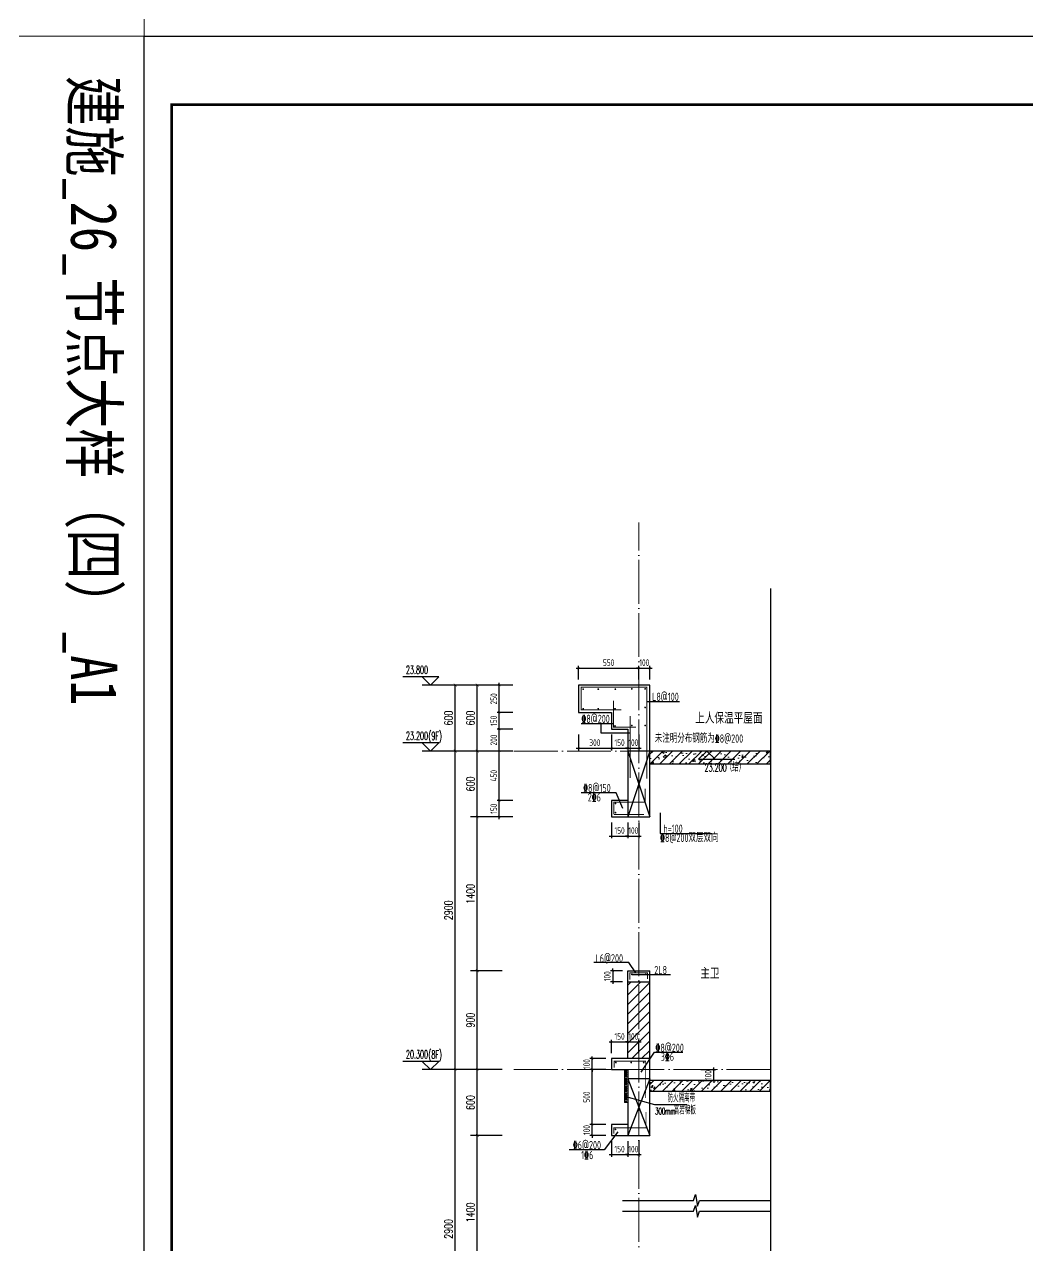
# Model space of a CAD drawing. Extents: x -668857 to 154266, y -275694 to 291306.
# Drawn here: x 44567 to 53694, y 156197 to 167313 of the extents above; entities that cross this region are included whole.
import ezdxf

# ---------------------------------------------------------------- set-up
doc = ezdxf.new("R2010")
doc.units = 0
doc.header["$LTSCALE"] = 1000
doc.linetypes.add('DOTE', pattern=[2.42, 2, -0.2, 0.02, -0.2])
doc.layers.get('0').update_dxf_attribs({"linetype": 'CONTINUOUS'})
doc.layers.get('DEFPOINTS').update_dxf_attribs({"linetype": 'CONTINUOUS'})
for name, color, linetype in [('DIM', 2, 'CONTINUOUS'), ('DIM_ELEV', 3, 'CONTINUOUS'), ('DIM_IDEN', 67, 'CONTINUOUS'), ('DIM_SYMB', 3, 'CONTINUOUS'), ('PUB_DIM', 3, 'CONTINUOUS'), ('PUB_TEXT', 2, 'CONTINUOUS'), ('REIN', 6, 'CONTINUOUS'), ('S-大样-砼线', 7, 'CONTINUOUS'), ('S-引出线', 40, 'CONTINUOUS'), ('TEXT', 2, 'CONTINUOUS'), ('WALL', 5, 'CONTINUOUS'), ('yichutu', 7, 'CONTINUOUS'), ('导图字', 7, 'CONTINUOUS')]:
    doc.layers.add(name, color=color, linetype=linetype)
for name, color, linetype, lineweight in [('DOTE', 19, 'DOTE', 9), ('PUB_HATCH', 8, 'CONTINUOUS', 9), ('内粉刷', 37, 'CONTINUOUS', 9), ('图框', 9, 'CONTINUOUS', 18)]:
    doc.layers.add(name, color=color, linetype=linetype, lineweight=lineweight)
doc.styles.add('_TCH_DIM', font='SIMPLEX.shx', dxfattribs={"width": 0.7, "bigfont": 'GBCBIG.shx'})
doc.styles.add('_TCH_DIM_T3', font='SIMPLEX', dxfattribs={"width": 0.705882, "bigfont": 'GBCBIG'})
doc.styles.add('DIM_FONT_T3', font='SIMPLEX', dxfattribs={"width": 0.705882, "bigfont": 'GBCBIG'})
doc.styles.add('TSSD_DIMENSION', font='Tssdeng.shx', dxfattribs={"width": 0.7, "bigfont": 'tssdchn.shx'})
doc.styles.add('TSSD_REIN', font='tssdeng.shx', dxfattribs={"width": 0.7, "height": 300, "bigfont": 'tssdchn.shx'})
doc.styles.add('w', font='tssdeng.shx', dxfattribs={"width": 0.8, "bigfont": 'tssdchn.shx'})
doc.styles.add('黑体', font='simhei.ttf')
doc.dimstyles.new('_TCH_ARCH&&25', dxfattribs={"dimtxt": 74.375, "dimasz": 25, "dimexe": 62.5, "dimexo": 75, "dimgap": 25, "dimtad": 1, "dimdec": 0, "dimzin": 0, "dimdsep": 46, "dimtxsty": '_TCH_DIM_T3', "dimblk": 'ARCHTICK', "dimcen": 0.09, "dimclrt": 7, "dimazin": 0, "dimtfac": 1, "dimtdec": 0, "dimtix": 1, "dimtmove": 2, "dimatfit": 3, "dimldrblk": 'ARCHTICK', "dimfxl": 0, "dimtolj": 1, "dimtzin": 0, "dimarcsym": 0})
doc.dimstyles.new('TSSD_20_20', dxfattribs={"dimtxt": 60, "dimasz": 20, "dimexe": 20, "dimexo": 50, "dimgap": 20, "dimtad": 1, "dimdec": 0, "dimzin": 0, "dimdsep": 46, "dimtxsty": 'TSSD_DIMENSION', "dimblk": 'ARCHTICK', "dimblk1": 'ARCHTICK', "dimblk2": 'ARCHTICK', "dimcen": 0, "dimdle": 20, "dimclrt": 7, "dimadec": 0, "dimazin": 0, "dimtfac": 1, "dimtdec": 0, "dimtix": 1, "dimtmove": 2, "dimatfit": 3, "dimfxl": 0, "dimtolj": 1, "dimtzin": 0, "dimarcsym": 0})
pattern_1 = [(45, (-562273.49, 314642.066), (-44.194174, 44.194174), []), (50, (-562273.49, 314642.07), (179.315046, -15.688034), [18.75, -206.25]), (355, (-562273.49, 314642.07), (-34.687833, 188.048033), [15, -165]), (100.4514, (-562258.55, 314640.76), (144.627345, 172.359886), [15.93505, -175.28553]), (46.1842, (-562273.49, 314692.07), (266.81026, -41.37975), [28.125, -309.375]), (96.6356, (-562251.25, 314688.62), (233.66568, 243.52947), [23.90257, -262.92825]), (351.1842, (-562273.5, 314692.07), (233.66549, 243.52965), [22.5, -247.5]), (21, (-562248.49, 314679.57), (149.226763, -100.654723), [18.75, -206.25]), (326, (-562248.49, 314679.57), (60.828833, 181.28751), [15, -165]), (71.4514, (-562236.05, 314671.18), (210.055657, 80.632624), [15.93505, -175.28553]), (37.5, (-562273.49, 314642.066), (3.039964, 83.2234635), [0, -163, 0, -167.5, 0, -165.625]), (7.5, (-562273.49, 314642.07), (65.767384, 98.602928), [0, -95.5, 0, -159.25, 0, -63.125]), (327.5, (-562329.24, 314642.066), (133.455609, -5.638718), [0, -62.5, 0, -195, 0, -258.75]), (317.5, (-562354.24, 314642.07), (145.796542, 25.026246), [0, -81.25, 0, -129.5, 0, -183.75])]

# ---------------------------------------------------------------- blocks, each defined once
blk = doc.blocks.new('GFDDDDRG')
at = {"layer": '图框'}
blk.add_lwpolyline([(923310, -107437), (923310, -159999), (893610, -159999), (893610, -107437)], close=True, dxfattribs=at)
blk.add_lwpolyline([(923310, -107437), (923310, -159999), (893610, -159999), (893610, -107437)], close=True, dxfattribs=at)
at = {"layer": '图框', "const_width": 50}
blk.add_lwpolyline([(894110, -159499), (922810, -159499), (922810, -108687), (894110, -108687)], close=True, dxfattribs=at)
blk = doc.blocks.new('yct-1051-594-26275-14850-25-1002.0')
at = {"layer": 'yichutu', "color": 7}
blk.add_lwpolyline([(0, 0), (0, 14850), (26275, 14850), (26275, 0)], close=True, dxfattribs=at)
blk = doc.blocks.new('VDVDXAXFSFFX')
at = {"layer": 'PUB_HATCH'}
h = blk.add_hatch(dxfattribs=at)
h.set_pattern_fill('DOTS', color=251, scale=2, style=0)
h.set_pattern_definition([(0, (924712.4965, -148185.593), (1.5875, 3.175), [0, -3.175])])
h.paths.add_polyline_path([(924682, -148186), (924712, -148186), (924712, -147936), (924712, -147886), (924712, -147886), (924712, -147886), (924682, -147886)])
at = {"layer": 'DIM_IDEN', "color": 5}
for p, q in [((924695, -148129), (924956, -148203)), ((924956, -148203), (925253, -148203))]:
    blk.add_line(p, q, dxfattribs=at)
at = {"layer": 'PUB_HATCH', "color": 5}
blk.add_lwpolyline([(924712, -147886), (924682, -147886), (924682, -148186), (924712, -148186)], close=True, dxfattribs=at)
at = {"layer": 'PUB_TEXT', "style": 'DIM_FONT_T3', "width": 0.705882}
blk.add_text('防火隔离带', height=71.5, dxfattribs=at).set_placement((925073, -148182))
at = {"layer": 'PUB_TEXT', "color": 5, "style": 'DIM_FONT_T3'}
for s, height, width, p in [('300mm', 59.5, 0.49827, (924960, -148293)), ('高岩棉板', 71.5, 0.705882, (925130, -148293))]:
    blk.add_text(s, height=height, dxfattribs=dict(at, width=width)).set_placement(p)
blk = doc.blocks.new('_ArchTick')
at = {"color": 0, "linetype": 'ByBlock', "const_width": 0.15}
blk.add_lwpolyline([(-0.5, -0.5), (0.5, 0.5)], dxfattribs=at)
blk = doc.blocks.new('*D2976')
at = {"layer": 'DEFPOINTS', "color": 0}
for p in [(50057, 158051), (49907, 157899), (50057, 157899)]:
    blk.add_point(p, dxfattribs=at)
at = {"layer": 'DIM', "color": 0, "lineweight": -2}
for p, q in [((49907, 157949), (49907, 158071)), ((50057, 157949), (50057, 158071)), ((49887, 158051), (50077, 158051))]:
    blk.add_line(p, q, dxfattribs=at)
at = {"layer": 'DIM', "color": 0, "lineweight": -2, "xscale": 20, "yscale": 20, "zscale": 20, "rotation": 180}
blk.add_blockref('_ArchTick', (49907, 158051), dxfattribs=at)
at = {"layer": 'DIM', "color": 0, "lineweight": -2, "xscale": 20, "yscale": 20, "zscale": 20}
blk.add_blockref('_ArchTick', (50057, 158051), dxfattribs=at)
at = {"layer": 'DIM', "color": 7, "insert": (49982, 158101), "char_height": 60, "attachment_point": 5, "style": 'TSSD_DIMENSION'}
blk.add_mtext('\\A1;150', dxfattribs=at)
blk = doc.blocks.new('*D2977')
at = {"layer": 'DEFPOINTS', "color": 0}
for p in [(50157, 158051), (50057, 157899), (50157, 157899)]:
    blk.add_point(p, dxfattribs=at)
at = {"layer": 'DIM', "color": 0, "lineweight": -2}
for p, q in [((50057, 157949), (50057, 158071)), ((50157, 157949), (50157, 158071)), ((50057, 158051), (50037, 158051)), ((50057, 158051), (50157, 158051)), ((50157, 158051), (50177, 158051))]:
    blk.add_line(p, q, dxfattribs=at)
at = {"layer": 'DIM', "color": 0, "lineweight": -2, "xscale": 20, "yscale": 20, "zscale": 20}
blk.add_blockref('_ArchTick', (50057, 158051), dxfattribs=at)
at = {"layer": 'DIM', "color": 0, "lineweight": -2, "xscale": 20, "yscale": 20, "zscale": 20, "rotation": 180}
blk.add_blockref('_ArchTick', (50157, 158051), dxfattribs=at)
at = {"layer": 'DIM', "color": 7, "insert": (50107, 158101), "char_height": 60, "attachment_point": 5, "style": 'TSSD_DIMENSION'}
blk.add_mtext('\\A1;100', dxfattribs=at)
blk = doc.blocks.new('*D2978')
at = {"layer": 'DEFPOINTS', "color": 0}
for p in [(49907, 157199), (50057, 157199), (50057, 157025)]:
    blk.add_point(p, dxfattribs=at)
at = {"layer": 'DIM', "color": 0, "lineweight": -2}
for p, q in [((49907, 157149), (49907, 157005)), ((50057, 157149), (50057, 157005)), ((49887, 157025), (50077, 157025))]:
    blk.add_line(p, q, dxfattribs=at)
at = {"layer": 'DIM', "color": 0, "lineweight": -2, "xscale": 20, "yscale": 20, "zscale": 20, "rotation": 180}
blk.add_blockref('_ArchTick', (49907, 157025), dxfattribs=at)
at = {"layer": 'DIM', "color": 0, "lineweight": -2, "xscale": 20, "yscale": 20, "zscale": 20}
blk.add_blockref('_ArchTick', (50057, 157025), dxfattribs=at)
at = {"layer": 'DIM', "color": 7, "insert": (49982, 157075), "char_height": 60, "attachment_point": 5, "style": 'TSSD_DIMENSION'}
blk.add_mtext('\\A1;150', dxfattribs=at)
blk = doc.blocks.new('*D2979')
at = {"layer": 'DEFPOINTS', "color": 0}
for p in [(50057, 157199), (50157, 157199), (50157, 157025)]:
    blk.add_point(p, dxfattribs=at)
at = {"layer": 'DIM', "color": 0, "lineweight": -2}
for p, q in [((50057, 157149), (50057, 157005)), ((50157, 157149), (50157, 157005)), ((50057, 157025), (50037, 157025)), ((50057, 157025), (50157, 157025)), ((50157, 157025), (50177, 157025))]:
    blk.add_line(p, q, dxfattribs=at)
at = {"layer": 'DIM', "color": 0, "lineweight": -2, "xscale": 20, "yscale": 20, "zscale": 20}
blk.add_blockref('_ArchTick', (50057, 157025), dxfattribs=at)
at = {"layer": 'DIM', "color": 0, "lineweight": -2, "xscale": 20, "yscale": 20, "zscale": 20, "rotation": 180}
blk.add_blockref('_ArchTick', (50157, 157025), dxfattribs=at)
at = {"layer": 'DIM', "color": 7, "insert": (50107, 157075), "char_height": 60, "attachment_point": 5, "style": 'TSSD_DIMENSION'}
blk.add_mtext('\\A1;100', dxfattribs=at)
blk = doc.blocks.new('*D2980')
at = {"layer": 'DEFPOINTS', "color": 0}
for p in [(49732, 157899), (49907, 157899), (49907, 157799)]:
    blk.add_point(p, dxfattribs=at)
at = {"layer": 'DIM', "color": 0, "lineweight": -2}
for p, q in [((49857, 157899), (49712, 157899)), ((49732, 157899), (49732, 157919)), ((49732, 157799), (49732, 157899)), ((49857, 157799), (49712, 157799)), ((49732, 157799), (49732, 157779))]:
    blk.add_line(p, q, dxfattribs=at)
at = {"layer": 'DIM', "color": 0, "lineweight": -2, "xscale": 20, "yscale": 20, "zscale": 20}
for p, rotation in [((49732, 157899), 270), ((49732, 157799), 90)]:
    blk.add_blockref('_ArchTick', p, dxfattribs=dict(at, rotation=rotation))
at = {"layer": 'DIM', "color": 7, "insert": (49682, 157849), "char_height": 60, "attachment_point": 5, "rotation": 90, "style": 'TSSD_DIMENSION'}
blk.add_mtext('\\A1;100', dxfattribs=at)
blk = doc.blocks.new('*D2981')
at = {"layer": 'DEFPOINTS', "color": 0}
for p in [(49732, 157799), (49907, 157799), (49907, 157299)]:
    blk.add_point(p, dxfattribs=at)
at = {"layer": 'DIM', "color": 0, "lineweight": -2}
for p, q in [((49857, 157799), (49712, 157799)), ((49732, 157279), (49732, 157819)), ((49857, 157299), (49712, 157299))]:
    blk.add_line(p, q, dxfattribs=at)
at = {"layer": 'DIM', "color": 0, "lineweight": -2, "xscale": 20, "yscale": 20, "zscale": 20}
for p, rotation in [((49732, 157799), 90), ((49732, 157299), 270)]:
    blk.add_blockref('_ArchTick', p, dxfattribs=dict(at, rotation=rotation))
at = {"layer": 'DIM', "color": 7, "insert": (49682, 157549), "char_height": 60, "attachment_point": 5, "rotation": 90, "style": 'TSSD_DIMENSION'}
blk.add_mtext('\\A1;500', dxfattribs=at)
blk = doc.blocks.new('*D2982')
at = {"layer": 'DEFPOINTS', "color": 0}
for p in [(49732, 157299), (49907, 157299), (49907, 157199)]:
    blk.add_point(p, dxfattribs=at)
at = {"layer": 'DIM', "color": 0, "lineweight": -2}
for p, q in [((49857, 157299), (49712, 157299)), ((49732, 157299), (49732, 157319)), ((49732, 157199), (49732, 157299)), ((49857, 157199), (49712, 157199)), ((49732, 157199), (49732, 157179))]:
    blk.add_line(p, q, dxfattribs=at)
at = {"layer": 'DIM', "color": 0, "lineweight": -2, "xscale": 20, "yscale": 20, "zscale": 20}
for p, rotation in [((49732, 157299), 270), ((49732, 157199), 90)]:
    blk.add_blockref('_ArchTick', p, dxfattribs=dict(at, rotation=rotation))
at = {"layer": 'DIM', "color": 7, "insert": (49682, 157249), "char_height": 60, "attachment_point": 5, "rotation": 90, "style": 'TSSD_DIMENSION'}
blk.add_mtext('\\A1;100', dxfattribs=at)
blk = doc.blocks.new('*D2985')
at = {"layer": 'DEFPOINTS', "color": 0}
for p in [(50672, 157799), (50838, 157799), (50672, 157699)]:
    blk.add_point(p, dxfattribs=at)
at = {"layer": 'DIM', "color": 0, "lineweight": -2}
for p, q in [((50722, 157799), (50858, 157799)), ((50838, 157799), (50838, 157819)), ((50838, 157699), (50838, 157799)), ((50722, 157699), (50858, 157699)), ((50838, 157699), (50838, 157679))]:
    blk.add_line(p, q, dxfattribs=at)
at = {"layer": 'DIM', "color": 0, "lineweight": -2, "xscale": 20, "yscale": 20, "zscale": 20}
for p, rotation in [((50838, 157799), 270), ((50838, 157699), 90)]:
    blk.add_blockref('_ArchTick', p, dxfattribs=dict(at, rotation=rotation))
at = {"layer": 'DIM', "color": 7, "insert": (50788, 157749), "char_height": 60, "attachment_point": 5, "rotation": 90, "style": 'TSSD_DIMENSION'}
blk.add_mtext('\\A1;100', dxfattribs=at)
blk = doc.blocks.new('*D2986')
at = {"layer": 'DEFPOINTS', "color": 0}
for p in [(49907, 160099), (50057, 160099), (50057, 159925)]:
    blk.add_point(p, dxfattribs=at)
at = {"layer": 'DIM', "color": 0, "lineweight": -2}
for p, q in [((49907, 160049), (49907, 159905)), ((50057, 160049), (50057, 159905)), ((49887, 159925), (50077, 159925))]:
    blk.add_line(p, q, dxfattribs=at)
at = {"layer": 'DIM', "color": 0, "lineweight": -2, "xscale": 20, "yscale": 20, "zscale": 20, "rotation": 180}
blk.add_blockref('_ArchTick', (49907, 159925), dxfattribs=at)
at = {"layer": 'DIM', "color": 0, "lineweight": -2, "xscale": 20, "yscale": 20, "zscale": 20}
blk.add_blockref('_ArchTick', (50057, 159925), dxfattribs=at)
at = {"layer": 'DIM', "color": 7, "insert": (49982, 159975), "char_height": 60, "attachment_point": 5, "style": 'TSSD_DIMENSION'}
blk.add_mtext('\\A1;150', dxfattribs=at)
blk = doc.blocks.new('*D2987')
at = {"layer": 'DEFPOINTS', "color": 0}
for p in [(50057, 160099), (50157, 160099), (50157, 159925)]:
    blk.add_point(p, dxfattribs=at)
at = {"layer": 'DIM', "color": 0, "lineweight": -2}
for p, q in [((50057, 160049), (50057, 159905)), ((50157, 160049), (50157, 159905)), ((50057, 159925), (50037, 159925)), ((50057, 159925), (50157, 159925)), ((50157, 159925), (50177, 159925))]:
    blk.add_line(p, q, dxfattribs=at)
at = {"layer": 'DIM', "color": 0, "lineweight": -2, "xscale": 20, "yscale": 20, "zscale": 20}
blk.add_blockref('_ArchTick', (50057, 159925), dxfattribs=at)
at = {"layer": 'DIM', "color": 0, "lineweight": -2, "xscale": 20, "yscale": 20, "zscale": 20, "rotation": 180}
blk.add_blockref('_ArchTick', (50157, 159925), dxfattribs=at)
at = {"layer": 'DIM', "color": 7, "insert": (50107, 159975), "char_height": 60, "attachment_point": 5, "style": 'TSSD_DIMENSION'}
blk.add_mtext('\\A1;100', dxfattribs=at)
blk = doc.blocks.new('*D2988')
at = {"layer": 'DEFPOINTS', "color": 0}
for p in [(49607, 160899), (49907, 160899), (49907, 160725)]:
    blk.add_point(p, dxfattribs=at)
at = {"layer": 'DIM', "color": 0, "lineweight": -2}
for p, q in [((49607, 160849), (49607, 160705)), ((49907, 160849), (49907, 160705)), ((49587, 160725), (49927, 160725))]:
    blk.add_line(p, q, dxfattribs=at)
at = {"layer": 'DIM', "color": 0, "lineweight": -2, "xscale": 20, "yscale": 20, "zscale": 20, "rotation": 180}
blk.add_blockref('_ArchTick', (49607, 160725), dxfattribs=at)
at = {"layer": 'DIM', "color": 0, "lineweight": -2, "xscale": 20, "yscale": 20, "zscale": 20}
blk.add_blockref('_ArchTick', (49907, 160725), dxfattribs=at)
at = {"layer": 'DIM', "color": 7, "insert": (49757, 160775), "char_height": 60, "attachment_point": 5, "style": 'TSSD_DIMENSION'}
blk.add_mtext('\\A1;300', dxfattribs=at)
blk = doc.blocks.new('*D2989')
at = {"layer": 'DEFPOINTS', "color": 0}
for p in [(49907, 160899), (50057, 160899), (50057, 160725)]:
    blk.add_point(p, dxfattribs=at)
at = {"layer": 'DIM', "color": 0, "lineweight": -2}
for p, q in [((49907, 160849), (49907, 160705)), ((50057, 160849), (50057, 160705)), ((49887, 160725), (50077, 160725))]:
    blk.add_line(p, q, dxfattribs=at)
at = {"layer": 'DIM', "color": 0, "lineweight": -2, "xscale": 20, "yscale": 20, "zscale": 20, "rotation": 180}
blk.add_blockref('_ArchTick', (49907, 160725), dxfattribs=at)
at = {"layer": 'DIM', "color": 0, "lineweight": -2, "xscale": 20, "yscale": 20, "zscale": 20}
blk.add_blockref('_ArchTick', (50057, 160725), dxfattribs=at)
at = {"layer": 'DIM', "color": 7, "insert": (49982, 160775), "char_height": 60, "attachment_point": 5, "style": 'TSSD_DIMENSION'}
blk.add_mtext('\\A1;150', dxfattribs=at)
blk = doc.blocks.new('*D2990')
at = {"layer": 'DEFPOINTS', "color": 0}
for p in [(50057, 160899), (50157, 160899), (50157, 160725)]:
    blk.add_point(p, dxfattribs=at)
at = {"layer": 'DIM', "color": 0, "lineweight": -2}
for p, q in [((50057, 160849), (50057, 160705)), ((50157, 160849), (50157, 160705)), ((50057, 160725), (50037, 160725)), ((50057, 160725), (50157, 160725)), ((50157, 160725), (50177, 160725))]:
    blk.add_line(p, q, dxfattribs=at)
at = {"layer": 'DIM', "color": 0, "lineweight": -2, "xscale": 20, "yscale": 20, "zscale": 20}
blk.add_blockref('_ArchTick', (50057, 160725), dxfattribs=at)
at = {"layer": 'DIM', "color": 0, "lineweight": -2, "xscale": 20, "yscale": 20, "zscale": 20, "rotation": 180}
blk.add_blockref('_ArchTick', (50157, 160725), dxfattribs=at)
at = {"layer": 'DIM', "color": 7, "insert": (50107, 160775), "char_height": 60, "attachment_point": 5, "style": 'TSSD_DIMENSION'}
blk.add_mtext('\\A1;100', dxfattribs=at)
blk = doc.blocks.new('*D2991')
at = {"layer": 'DEFPOINTS', "color": 0}
for p in [(50157, 161453), (49607, 161299), (50157, 161299)]:
    blk.add_point(p, dxfattribs=at)
at = {"layer": 'DIM', "color": 0, "lineweight": -2}
for p, q in [((49587, 161453), (50177, 161453)), ((49607, 161349), (49607, 161473)), ((50157, 161349), (50157, 161473))]:
    blk.add_line(p, q, dxfattribs=at)
at = {"layer": 'DIM', "color": 0, "lineweight": -2, "xscale": 20, "yscale": 20, "zscale": 20, "rotation": 180}
blk.add_blockref('_ArchTick', (49607, 161453), dxfattribs=at)
at = {"layer": 'DIM', "color": 0, "lineweight": -2, "xscale": 20, "yscale": 20, "zscale": 20}
blk.add_blockref('_ArchTick', (50157, 161453), dxfattribs=at)
at = {"layer": 'DIM', "color": 7, "insert": (49882, 161503), "char_height": 60, "attachment_point": 5, "style": 'TSSD_DIMENSION'}
blk.add_mtext('\\A1;550', dxfattribs=at)
blk = doc.blocks.new('*D2992')
at = {"layer": 'DEFPOINTS', "color": 0}
for p in [(50257, 161453), (50157, 161299), (50257, 161299)]:
    blk.add_point(p, dxfattribs=at)
at = {"layer": 'DIM', "color": 0, "lineweight": -2}
for p, q in [((50157, 161453), (50137, 161453)), ((50157, 161349), (50157, 161473)), ((50157, 161453), (50257, 161453)), ((50257, 161349), (50257, 161473)), ((50257, 161453), (50277, 161453))]:
    blk.add_line(p, q, dxfattribs=at)
at = {"layer": 'DIM', "color": 0, "lineweight": -2, "xscale": 20, "yscale": 20, "zscale": 20}
blk.add_blockref('_ArchTick', (50157, 161453), dxfattribs=at)
at = {"layer": 'DIM', "color": 0, "lineweight": -2, "xscale": 20, "yscale": 20, "zscale": 20, "rotation": 180}
blk.add_blockref('_ArchTick', (50257, 161453), dxfattribs=at)
at = {"layer": 'DIM', "color": 7, "insert": (50207, 161503), "char_height": 60, "attachment_point": 5, "style": 'TSSD_DIMENSION'}
blk.add_mtext('\\A1;100', dxfattribs=at)
blk = doc.blocks.new('*D2993')
at = {"layer": 'DEFPOINTS', "color": 0}
for p in [(48887, 161299), (49062, 161299), (49062, 161049)]:
    blk.add_point(p, dxfattribs=at)
at = {"layer": 'DIM', "color": 0, "lineweight": -2}
for p, q in [((49012, 161299), (48867, 161299)), ((48887, 161029), (48887, 161319)), ((49012, 161049), (48867, 161049))]:
    blk.add_line(p, q, dxfattribs=at)
at = {"layer": 'DIM', "color": 0, "lineweight": -2, "xscale": 20, "yscale": 20, "zscale": 20}
for p, rotation in [((48887, 161299), 90), ((48887, 161049), 270)]:
    blk.add_blockref('_ArchTick', p, dxfattribs=dict(at, rotation=rotation))
at = {"layer": 'DIM', "color": 7, "insert": (48837, 161174), "char_height": 60, "attachment_point": 5, "rotation": 90, "style": 'TSSD_DIMENSION'}
blk.add_mtext('\\A1;250', dxfattribs=at)
blk = doc.blocks.new('*D2994')
at = {"layer": 'DEFPOINTS', "color": 0}
for p in [(48887, 161049), (49062, 161049), (49062, 160899)]:
    blk.add_point(p, dxfattribs=at)
at = {"layer": 'DIM', "color": 0, "lineweight": -2}
for p, q in [((48887, 160879), (48887, 161069)), ((49012, 161049), (48867, 161049)), ((49012, 160899), (48867, 160899))]:
    blk.add_line(p, q, dxfattribs=at)
at = {"layer": 'DIM', "color": 0, "lineweight": -2, "xscale": 20, "yscale": 20, "zscale": 20}
for p, rotation in [((48887, 161049), 90), ((48887, 160899), 270)]:
    blk.add_blockref('_ArchTick', p, dxfattribs=dict(at, rotation=rotation))
at = {"layer": 'DIM', "color": 7, "insert": (48837, 160974), "char_height": 60, "attachment_point": 5, "rotation": 90, "style": 'TSSD_DIMENSION'}
blk.add_mtext('\\A1;150', dxfattribs=at)
blk = doc.blocks.new('*D2995')
at = {"layer": 'DEFPOINTS', "color": 0}
for p in [(48887, 160899), (49062, 160899), (49062, 160699)]:
    blk.add_point(p, dxfattribs=at)
at = {"layer": 'DIM', "color": 0, "lineweight": -2}
for p, q in [((49012, 160899), (48867, 160899)), ((48887, 160679), (48887, 160919)), ((49012, 160699), (48867, 160699))]:
    blk.add_line(p, q, dxfattribs=at)
at = {"layer": 'DIM', "color": 0, "lineweight": -2, "xscale": 20, "yscale": 20, "zscale": 20}
for p, rotation in [((48887, 160899), 90), ((48887, 160699), 270)]:
    blk.add_blockref('_ArchTick', p, dxfattribs=dict(at, rotation=rotation))
at = {"layer": 'DIM', "color": 7, "insert": (48837, 160799), "char_height": 60, "attachment_point": 5, "rotation": 90, "style": 'TSSD_DIMENSION'}
blk.add_mtext('\\A1;200', dxfattribs=at)
blk = doc.blocks.new('*D2996')
at = {"layer": 'DEFPOINTS', "color": 0}
for p in [(48887, 160699), (49062, 160699), (49062, 160249)]:
    blk.add_point(p, dxfattribs=at)
at = {"layer": 'DIM', "color": 0, "lineweight": -2}
for p, q in [((49012, 160699), (48867, 160699)), ((48887, 160229), (48887, 160719)), ((49012, 160249), (48867, 160249))]:
    blk.add_line(p, q, dxfattribs=at)
at = {"layer": 'DIM', "color": 0, "lineweight": -2, "xscale": 20, "yscale": 20, "zscale": 20}
for p, rotation in [((48887, 160699), 90), ((48887, 160249), 270)]:
    blk.add_blockref('_ArchTick', p, dxfattribs=dict(at, rotation=rotation))
at = {"layer": 'DIM', "color": 7, "insert": (48837, 160474), "char_height": 60, "attachment_point": 5, "rotation": 90, "style": 'TSSD_DIMENSION'}
blk.add_mtext('\\A1;450', dxfattribs=at)
blk = doc.blocks.new('*D2997')
at = {"layer": 'DEFPOINTS', "color": 0}
for p in [(48887, 160249), (49062, 160249), (49062, 160099)]:
    blk.add_point(p, dxfattribs=at)
at = {"layer": 'DIM', "color": 0, "lineweight": -2}
for p, q in [((49012, 160249), (48867, 160249)), ((48887, 160079), (48887, 160269)), ((49012, 160099), (48867, 160099))]:
    blk.add_line(p, q, dxfattribs=at)
at = {"layer": 'DIM', "color": 0, "lineweight": -2, "xscale": 20, "yscale": 20, "zscale": 20}
for p, rotation in [((48887, 160249), 90), ((48887, 160099), 270)]:
    blk.add_blockref('_ArchTick', p, dxfattribs=dict(at, rotation=rotation))
at = {"layer": 'DIM', "color": 7, "insert": (48837, 160174), "char_height": 60, "attachment_point": 5, "rotation": 90, "style": 'TSSD_DIMENSION'}
blk.add_mtext('\\A1;150', dxfattribs=at)
blk = doc.blocks.new('*D3009')
at = {"layer": 'DEFPOINTS', "color": 0}
for p in [(48687, 157199), (48987, 157199), (48987, 155799)]:
    blk.add_point(p, dxfattribs=at)
at = {"layer": 'PUB_DIM', "color": 0, "lineweight": -2}
for p, q in [((48912, 157199), (48624, 157199)), ((48687, 155799), (48687, 157199)), ((48912, 155799), (48624, 155799))]:
    blk.add_line(p, q, dxfattribs=at)
at = {"layer": 'PUB_DIM', "color": 0, "lineweight": -2, "xscale": 25, "yscale": 25, "zscale": 25}
for p, rotation in [((48687, 157199), 90), ((48687, 155799), 270)]:
    blk.add_blockref('_ArchTick', p, dxfattribs=dict(at, rotation=rotation))
at = {"layer": 'PUB_DIM', "color": 7, "insert": (48625, 156499), "char_height": 74.4, "attachment_point": 5, "rotation": 90, "style": '_TCH_DIM_T3'}
blk.add_mtext('\\A1;1400', dxfattribs=at)
blk = doc.blocks.new('*D3010')
at = {"layer": 'DEFPOINTS', "color": 0}
for p in [(48687, 157799), (48987, 157799), (48987, 157199)]:
    blk.add_point(p, dxfattribs=at)
at = {"layer": 'PUB_DIM', "color": 0, "lineweight": -2}
for p, q in [((48912, 157799), (48624, 157799)), ((48687, 157199), (48687, 157799)), ((48912, 157199), (48624, 157199))]:
    blk.add_line(p, q, dxfattribs=at)
at = {"layer": 'PUB_DIM', "color": 0, "lineweight": -2, "xscale": 25, "yscale": 25, "zscale": 25}
for p, rotation in [((48687, 157799), 90), ((48687, 157199), 270)]:
    blk.add_blockref('_ArchTick', p, dxfattribs=dict(at, rotation=rotation))
at = {"layer": 'PUB_DIM', "color": 7, "insert": (48625, 157499), "char_height": 74.4, "attachment_point": 5, "rotation": 90, "style": '_TCH_DIM_T3'}
blk.add_mtext('\\A1;600', dxfattribs=at)
blk = doc.blocks.new('*D3011')
at = {"layer": 'DEFPOINTS', "color": 0}
for p in [(48687, 158699), (48987, 158699), (48987, 157799)]:
    blk.add_point(p, dxfattribs=at)
at = {"layer": 'PUB_DIM', "color": 0, "lineweight": -2}
for p, q in [((48912, 158699), (48624, 158699)), ((48687, 157799), (48687, 158699)), ((48912, 157799), (48624, 157799))]:
    blk.add_line(p, q, dxfattribs=at)
at = {"layer": 'PUB_DIM', "color": 0, "lineweight": -2, "xscale": 25, "yscale": 25, "zscale": 25}
for p, rotation in [((48687, 158699), 90), ((48687, 157799), 270)]:
    blk.add_blockref('_ArchTick', p, dxfattribs=dict(at, rotation=rotation))
at = {"layer": 'PUB_DIM', "color": 7, "insert": (48625, 158249), "char_height": 74.4, "attachment_point": 5, "rotation": 90, "style": '_TCH_DIM_T3'}
blk.add_mtext('\\A1;900', dxfattribs=at)
blk = doc.blocks.new('*D3012')
at = {"layer": 'DEFPOINTS', "color": 0}
for p in [(48687, 160099), (48987, 160099), (48987, 158699)]:
    blk.add_point(p, dxfattribs=at)
at = {"layer": 'PUB_DIM', "color": 0, "lineweight": -2}
for p, q in [((48912, 160099), (48624, 160099)), ((48687, 158699), (48687, 160099)), ((48912, 158699), (48624, 158699))]:
    blk.add_line(p, q, dxfattribs=at)
at = {"layer": 'PUB_DIM', "color": 0, "lineweight": -2, "xscale": 25, "yscale": 25, "zscale": 25}
for p, rotation in [((48687, 160099), 90), ((48687, 158699), 270)]:
    blk.add_blockref('_ArchTick', p, dxfattribs=dict(at, rotation=rotation))
at = {"layer": 'PUB_DIM', "color": 7, "insert": (48625, 159399), "char_height": 74.4, "attachment_point": 5, "rotation": 90, "style": '_TCH_DIM_T3'}
blk.add_mtext('\\A1;1400', dxfattribs=at)
blk = doc.blocks.new('*D3013')
at = {"layer": 'DEFPOINTS', "color": 0}
for p in [(48687, 160699), (48987, 160699), (48987, 160099)]:
    blk.add_point(p, dxfattribs=at)
at = {"layer": 'PUB_DIM', "color": 0, "lineweight": -2}
for p, q in [((48912, 160699), (48624, 160699)), ((48687, 160099), (48687, 160699)), ((48912, 160099), (48624, 160099))]:
    blk.add_line(p, q, dxfattribs=at)
at = {"layer": 'PUB_DIM', "color": 0, "lineweight": -2, "xscale": 25, "yscale": 25, "zscale": 25}
for p, rotation in [((48687, 160699), 90), ((48687, 160099), 270)]:
    blk.add_blockref('_ArchTick', p, dxfattribs=dict(at, rotation=rotation))
at = {"layer": 'PUB_DIM', "color": 7, "insert": (48625, 160399), "char_height": 74.4, "attachment_point": 5, "rotation": 90, "style": '_TCH_DIM_T3'}
blk.add_mtext('\\A1;600', dxfattribs=at)
blk = doc.blocks.new('*D3014')
at = {"layer": 'DEFPOINTS', "color": 0}
for p in [(48687, 161299), (48987, 161299), (48987, 160699)]:
    blk.add_point(p, dxfattribs=at)
at = {"layer": 'PUB_DIM', "color": 0, "lineweight": -2}
for p, q in [((48912, 161299), (48624, 161299)), ((48687, 160699), (48687, 161299)), ((48912, 160699), (48624, 160699))]:
    blk.add_line(p, q, dxfattribs=at)
at = {"layer": 'PUB_DIM', "color": 0, "lineweight": -2, "xscale": 25, "yscale": 25, "zscale": 25}
for p, rotation in [((48687, 161299), 90), ((48687, 160699), 270)]:
    blk.add_blockref('_ArchTick', p, dxfattribs=dict(at, rotation=rotation))
at = {"layer": 'PUB_DIM', "color": 7, "insert": (48625, 160999), "char_height": 74.4, "attachment_point": 5, "rotation": 90, "style": '_TCH_DIM_T3'}
blk.add_mtext('\\A1;600', dxfattribs=at)
blk = doc.blocks.new('*D3019')
at = {"layer": 'DEFPOINTS', "color": 0}
for p in [(48487, 157799), (48987, 157799), (48987, 154899)]:
    blk.add_point(p, dxfattribs=at)
at = {"layer": 'PUB_DIM', "color": 0, "lineweight": -2}
for p, q in [((48912, 157799), (48424, 157799)), ((48487, 154899), (48487, 157799)), ((48912, 154899), (48424, 154899))]:
    blk.add_line(p, q, dxfattribs=at)
at = {"layer": 'PUB_DIM', "color": 0, "lineweight": -2, "xscale": 25, "yscale": 25, "zscale": 25}
for p, rotation in [((48487, 157799), 90), ((48487, 154899), 270)]:
    blk.add_blockref('_ArchTick', p, dxfattribs=dict(at, rotation=rotation))
at = {"layer": 'PUB_DIM', "color": 7, "insert": (48425, 156349), "char_height": 74.4, "attachment_point": 5, "rotation": 90, "style": '_TCH_DIM_T3'}
blk.add_mtext('\\A1;2900', dxfattribs=at)
blk = doc.blocks.new('*D3020')
at = {"layer": 'DEFPOINTS', "color": 0}
for p in [(48487, 160699), (48987, 160699), (48987, 157799)]:
    blk.add_point(p, dxfattribs=at)
at = {"layer": 'PUB_DIM', "color": 0, "lineweight": -2}
for p, q in [((48912, 160699), (48424, 160699)), ((48487, 157799), (48487, 160699)), ((48912, 157799), (48424, 157799))]:
    blk.add_line(p, q, dxfattribs=at)
at = {"layer": 'PUB_DIM', "color": 0, "lineweight": -2, "xscale": 25, "yscale": 25, "zscale": 25}
for p, rotation in [((48487, 160699), 90), ((48487, 157799), 270)]:
    blk.add_blockref('_ArchTick', p, dxfattribs=dict(at, rotation=rotation))
at = {"layer": 'PUB_DIM', "color": 7, "insert": (48425, 159249), "char_height": 74.4, "attachment_point": 5, "rotation": 90, "style": '_TCH_DIM_T3'}
blk.add_mtext('\\A1;2900', dxfattribs=at)
blk = doc.blocks.new('*D3021')
at = {"layer": 'DEFPOINTS', "color": 0}
for p in [(48487, 161299), (48987, 161299), (48987, 160699)]:
    blk.add_point(p, dxfattribs=at)
at = {"layer": 'PUB_DIM', "color": 0, "lineweight": -2}
for p, q in [((48912, 161299), (48424, 161299)), ((48487, 160699), (48487, 161299)), ((48912, 160699), (48424, 160699))]:
    blk.add_line(p, q, dxfattribs=at)
at = {"layer": 'PUB_DIM', "color": 0, "lineweight": -2, "xscale": 25, "yscale": 25, "zscale": 25}
for p, rotation in [((48487, 161299), 90), ((48487, 160699), 270)]:
    blk.add_blockref('_ArchTick', p, dxfattribs=dict(at, rotation=rotation))
at = {"layer": 'PUB_DIM', "color": 7, "insert": (48425, 160999), "char_height": 74.4, "attachment_point": 5, "rotation": 90, "style": '_TCH_DIM_T3'}
blk.add_mtext('\\A1;600', dxfattribs=at)
blk = doc.blocks.new('*D3395')
at = {"layer": 'DEFPOINTS', "color": 0}
for p in [(50057, 158699), (49920, 158599), (50057, 158599)]:
    blk.add_point(p, dxfattribs=at)
at = {"layer": 'DIM', "color": 0, "lineweight": -2}
for p, q in [((50007, 158699), (49900, 158699)), ((49920, 158699), (49920, 158719)), ((49920, 158699), (49920, 158599)), ((50007, 158599), (49900, 158599)), ((49920, 158599), (49920, 158579))]:
    blk.add_line(p, q, dxfattribs=at)
at = {"layer": 'DIM', "color": 0, "lineweight": -2, "xscale": 20, "yscale": 20, "zscale": 20}
for p, rotation in [((49920, 158699), 270), ((49920, 158599), 90)]:
    blk.add_blockref('_ArchTick', p, dxfattribs=dict(at, rotation=rotation))
at = {"layer": 'DIM', "color": 7, "insert": (49870, 158649), "char_height": 60, "attachment_point": 5, "rotation": 90, "style": 'TSSD_DIMENSION'}
blk.add_mtext('\\A1;100', dxfattribs=at)
blk = doc.blocks.new('20210809.02282059')
at = {"layer": 'REIN', "const_width": 9}
blk.add_lwpolyline([(87484, 66581), (87484, 66645), (87644, 66645), (87644, 66587)], dxfattribs=at)
at = {"layer": 'REIN', "const_width": 8}
for points in [[(87498, 66630, 1), (87506, 66630, 1)], [(87625, 66630, 1), (87633, 66630, 1)]]:
    blk.add_lwpolyline(points, format="xyb", close=True, dxfattribs=at)
at = {"layer": 'S-引出线'}
for p, q in [((87475, 66737), (87155, 66737)), ((87539, 66645), (87475, 66737)), ((87502, 66630), (87853, 66630))]:
    blk.add_line(p, q, dxfattribs=at)
at = {"layer": 'TEXT', "style": 'w', "width": 0.7}
for s, p in [('L6@200', (87171, 66739)), ('2L8', (87706, 66632))]:
    blk.add_text(s, height=75, rotation=0, dxfattribs=at).set_placement(p)
blk = doc.blocks.new('A$C124E38C7')
at = {"layer": 'REIN'}
for points in [[(411, 828, 9, 9, 0), (411, 886, 9, 9, 0), (697, 886, 9, 9, 0), (697, 551, 9, 9, 0)], [(408, 228, 9, 9, 0), (408, 281, 9, 9, 0), (700, 281, 9, 9, 0), (700, 425, 9, 9, 0)]]:
    blk.add_lwpolyline(points, format="xyseb", dxfattribs=at)
at = {"layer": 'REIN', "const_width": 8}
for points in [[(422, 874, 1), (430, 874, 1)], [(562, 874, 1), (570, 874, 1)], [(675, 874, 1), (683, 874, 1)], [(418, 266, 1), (426, 266, 1)]]:
    blk.add_lwpolyline(points, format="xyb", close=True, dxfattribs=at)
at = {"layer": 'S-大样-砼线'}
for p, q in [((535, 725), (735, 210)), ((735, 725), (535, 210))]:
    blk.add_line(p, q, dxfattribs=at)
blk.add_lwpolyline([(735, 725), (535, 725), (535, 210), (735, 210)], close=True, dxfattribs=at)
at = {"layer": 'S-引出线'}
for points in [[(655, 786), (778, 968), (1035, 968)], [(445, 243), (319, 80), (0, 80)]]:
    blk.add_lwpolyline(points, dxfattribs=at)
at = {"layer": 'TEXT', "style": 'TSSD_REIN', "width": 0.7}
for s, p in [('%%1328@200', (786, 971)), ('3%%1326', (834, 890)), ('%%1326@200', (34, 85)), ('1%%1326', (110, -6))]:
    blk.add_text(s, height=75, rotation=0, dxfattribs=at).set_placement(p)
blk = doc.blocks.new('A$C724E2FC0')
at = {"layer": 'REIN', "const_width": 9}
for points in [[(370, 974), (4, 974), (4, 1182), (602, 1182), (602, 347)], [(451, 353), (451, 918)], [(302, 23), (302, 135), (586, 135), (586, 258)]]:
    blk.add_lwpolyline(points, dxfattribs=at)
at = {"layer": 'REIN', "const_width": 8}
for points in [[(19, 1163, 1), (27, 1163, 1)], [(156, 1163, 1), (164, 1163, 1)], [(311, 1163, 1), (319, 1163, 1)], [(461, 1165, 1), (469, 1165, 1)], [(582, 1165, 1), (590, 1165, 1)], [(582, 997, 1), (590, 997, 1)], [(19, 985, 1), (27, 985, 1)], [(156, 985, 1), (164, 985, 1)], [(308, 985, 1), (316, 985, 1)], [(308, 828, 1), (316, 828, 1)], [(461, 832, 1), (469, 832, 1)], [(582, 832, 1), (590, 832, 1)], [(313, 122, 1), (321, 122, 1)], [(313, 39, 1), (321, 39, 1)]]:
    blk.add_lwpolyline(points, format="xyb", close=True, dxfattribs=at)
at = {"layer": 'REIN'}
for points in [[(297, 1059, 9, 9, 0), (297, 816, 9, 9, 0), (502, 816, 9, 9, 0)], [(302, 23, 9, 9, 0), (575, 23, 9, 9, 0)]]:
    blk.add_lwpolyline(points, format="xyseb", dxfattribs=at)
at = {"layer": 'S-大样-砼线'}
for p, q in [((429, 600), (629, 0)), ((629, 600), (429, 0))]:
    blk.add_line(p, q, dxfattribs=at)
blk.add_lwpolyline([(629, 600), (429, 600), (429, 0), (629, 0)], close=True, dxfattribs=at)
at = {"layer": 'S-引出线'}
for p, q in [((598, 1052), (898, 1052)), ((3, 851), (297, 851)), ((187, 762), (187, 851)), ((451, 762), (187, 762))]:
    blk.add_line(p, q, dxfattribs=at)
blk.add_lwpolyline([(382, 78), (324, 220), (5, 220)], dxfattribs=at)
at = {"layer": 'TEXT'}
blk.add_lwpolyline([(722, 36), (722, -150), (1192, -150)], dxfattribs=at)
at = {"layer": 'TEXT', "style": 'TSSD_REIN', "width": 0.7}
for s, p in [('L8@100', (650, 1056)), ('%%1328@200', (6, 855)), ('未注明分布钢筋为%%1328@200', (674, 676)), ('%%1328@150', (22, 226)), ('2%%1326', (64, 141)), ('h=100', (752, -144)), ('%%1328@200双层双向', (722, -228))]:
    blk.add_text(s, height=75, rotation=0, dxfattribs=at).set_placement(p)

msp = doc.modelspace()

# ---------------------------------------------------------------- hatches: boundary and pattern name
at = {"layer": 'PUB_HATCH'}
h = msp.add_hatch(dxfattribs=at)
h.set_pattern_fill('钢筋混凝土', color=256, scale=25, style=0)
h.set_pattern_definition(pattern_1)
h.paths.add_polyline_path([(50257.11, 160699.03), (50257.11, 160579.03), (51355.63, 160579.03), (51355.63, 160699.03)])
h = msp.add_hatch(dxfattribs=at)
h.set_pattern_fill('普通砖', color=256, scale=25, style=0)
h.set_pattern_definition([(45, (-562273.49, 314686.944), (-44.1941915, 44.1941915), [])])
h.paths.add_polyline_path([(50257.11, 157899.03), (50257.11, 158599.03), (50057.11, 158599.03), (50057.11, 157899.03)])
h = msp.add_hatch(dxfattribs=at)
h.set_pattern_fill('钢筋混凝土', color=256, scale=25, style=0)
h.set_pattern_definition(pattern_1)
h.paths.add_polyline_path([(50257.11, 157699.03), (50257.11, 157599.03), (51355.63, 157599.03), (51355.63, 157699.03)])

# ---------------------------------------------------------------- linework, layer by layer
at = {"layer": 'DIM_ELEV'}
for p, q in [((48336.91, 161374.03), (48008.91, 161374.03)), ((48261.91, 161299.03), (48186.91, 161374.03)), ((48686.91, 161299.03), (48186.91, 161299.03)), ((48261.91, 161299.03), (48336.91, 161374.03)), ((48336.91, 160774.03), (48008.91, 160774.03)), ((48261.91, 160699.03), (48186.91, 160774.03)), ((48261.91, 160699.03), (48336.91, 160774.03)), ((48686.91, 160699.03), (48186.91, 160699.03))]:
    msp.add_line(p, q, dxfattribs=at)
at = {"layer": 'DIM_ELEV', "color": 3}
for p, q in [((50776.31, 160699.03), (50701.31, 160624.03)), ((50701.31, 160624.03), (51029.31, 160624.03)), ((50776.31, 160699.03), (50851.31, 160624.03))]:
    msp.add_line(p, q, dxfattribs=at)
at = {"layer": 'DIM_ELEV', "color": 1}
for p, q in [((48336.91, 157874.03), (48008.91, 157874.03)), ((48261.91, 157799.03), (48186.91, 157874.03)), ((48261.91, 157799.03), (48336.91, 157874.03)), ((48686.91, 157799.03), (48186.91, 157799.03))]:
    msp.add_line(p, q, dxfattribs=at)
at = {"layer": 'DIM_SYMB'}
msp.add_lwpolyline([(51355.63, 162179.03), (51355.63, 153517.16), (51408.13, 153498.05), (51303.13, 153479.54), (51355.63, 153460.91), (51355.63, 144799.03)], dxfattribs=at)
at = {"layer": 'DIM_SYMB', "color": 5}
for points in [[(50007.11, 156608.98), (50653.25, 156608.98), (50672.35, 156661.48), (50690.87, 156556.48), (50709.5, 156608.98), (51355.63, 156608.98)], [(50007.11, 156508.98), (50653.25, 156508.98), (50672.35, 156561.48), (50690.87, 156456.48), (50709.5, 156508.98), (51355.63, 156508.98)]]:
    msp.add_lwpolyline(points, dxfattribs=at)
at = {"layer": 'DOTE', "color": 1, "linetype": 'DOTE', "ltscale": 0.2}
for p, q in [((50157.11, 145099.03), (50157.11, 162779.03)), ((51355.63, 160699.03), (48986.91, 160699.03)), ((51355.63, 157799.03), (48986.91, 157799.03))]:
    msp.add_line(p, q, dxfattribs=at)
at = {"layer": 'WALL'}
for p, q in [((50257.11, 161299.02), (49607.11, 161299.04)), ((49607.11, 161299.04), (49607.11, 161049.04)), ((50257.11, 160699.03), (50257.11, 161299.02)), ((49607.11, 161049.04), (49907.11, 161049.03)), ((49907.11, 161049.03), (49907.11, 160899.03)), ((49907.11, 160899.03), (50057.11, 160899.03)), ((50057.11, 160899.03), (50057.11, 160249.03)), ((51355.63, 160699.03), (50257.11, 160699.03)), ((51355.63, 160579.03), (51355.63, 160699.03)), ((51355.63, 160579.03), (50257.11, 160579.03)), ((50257.11, 160099.03), (50257.11, 160579.03)), ((50057.11, 160249.03), (49907.11, 160249.03)), ((49907.11, 160249.03), (49907.11, 160099.03)), ((49907.11, 160099.03), (50257.11, 160099.03)), ((50057.11, 158599.03), (50057.11, 158699.03)), ((50057.11, 158699.03), (50257.11, 158699.03)), ((50257.11, 158599.03), (50257.11, 158699.03)), ((50057.11, 158599.03), (50257.11, 158599.03)), ((50057.11, 157899.03), (50057.11, 158599.03)), ((50257.11, 157899.03), (50257.11, 158599.03)), ((50257.11, 157899.03), (49907.11, 157899.03)), ((49907.11, 157899.03), (49907.11, 157799.03)), ((50257.11, 157699.03), (50257.11, 157899.03)), ((49907.11, 157799.03), (50057.11, 157799.03)), ((50057.11, 157799.03), (50057.11, 157299.03)), ((51355.63, 157699.03), (50257.11, 157699.03)), ((51355.63, 157599.03), (51355.63, 157699.03)), ((51355.63, 157599.03), (50257.11, 157599.03)), ((50257.11, 157199.03), (50257.11, 157599.03)), ((50057.11, 157299.03), (49907.11, 157299.03)), ((49907.11, 157299.03), (49907.11, 157199.03)), ((49907.11, 157199.03), (50257.11, 157199.03))]:
    msp.add_line(p, q, dxfattribs=at)
at = {"layer": '图框', "color": 2}
msp.add_lwpolyline([(45657.01, 167207.06), (37907.01, 167207.06), (37907.01, 171707.06), (45657.01, 171707.06)], close=True, dxfattribs=at)

# ---------------------------------------------------------------- block references
at = {"xscale": 0.5, "yscale": 0.5, "zscale": 0.5}
msp.add_blockref('GFDDDDRG', (-401147.88, 220925.54), dxfattribs=at)
msp.add_blockref('VDVDXAXFSFFX', (-874655.39, 305684.63))
at = {"layer": 'REIN'}
msp.add_blockref('20210809.02282059', (-37408.07, 92035.93), dxfattribs=at)
at = {"layer": 'TEXT'}
msp.add_blockref('A$C724E2FC0', (49628.14, 160099.04), dxfattribs=at)
at = {"layer": 'yichutu', "rotation": 270}
msp.add_blockref('yct-1051-594-26275-14850-25-1002.0', (45657.01, 167207.06), dxfattribs=at)
at = {"layer": '内粉刷'}
msp.add_blockref('A$C124E38C7', (49522.2, 156989.19), dxfattribs=at)

# ---------------------------------------------------------------- texts
at = {"layer": 'DIM_ELEV', "color": 7, "style": '_TCH_DIM'}
for s, height, width, p in [('23.200', 74.375, 0.494118, (50754.75, 160511.51)), ('（结）', 84.397, 0.7, (50947.25, 160511.51))]:
    msp.add_text(s, height=height, dxfattribs=dict(at, width=width)).set_placement(p)
at = {"layer": 'PUB_TEXT'}
for s, height, style, width, p in [('23.800', 74.375, '_TCH_DIM', 0.494118, (48037.81, 161400.28)), ('上人保温平屋面', 100, 'TSSD_REIN', 0.7, (50670.05, 160948.85)), ('23.200', 74.375, '_TCH_DIM', 0.494118, (48037.81, 160800.28)), ('(9F)', 74.375, '_TCH_DIM', 0.494118, (48243.21, 160799.06)), ('主卫', 100, 'TSSD_REIN', 0.7, (50716.33, 158624.66))]:
    msp.add_text(s, height=height, dxfattribs=dict(at, style=style, width=width)).set_placement(p)
at = {"layer": 'PUB_TEXT', "color": 1, "style": '_TCH_DIM', "width": 0.494118}
for s, p in [('20.300', (48037.81, 157900.28)), ('(8F)', (48243.21, 157899.06))]:
    msp.add_text(s, height=74.375, dxfattribs=at).set_placement(p)
at = {"layer": '导图字', "color": 1, "style": '黑体', "width": 0.8}
msp.add_text('建施_26_节点大样（四）_A1', height=420.5907, rotation=270, dxfattribs=at).set_placement((44991.15, 166846.27))

# ---------------------------------------------------------------- dimensions: what is measured, and where the dimension line sits
at = {"layer": 'DIM'}
for p1, p2, distance, picture, middle in [((49607.11, 161299.03), (50157.11, 161299.03), 154.16, '*D2991', (49882.11, 161503.19)), ((50157.11, 161299.03), (50257.11, 161299.03), 154.16, '*D2992', (50207.11, 161503.19)), ((49061.53, 161049.04), (49061.53, 161299.03), 174.61, '*D2993', (48836.91, 161174.03)), ((49061.53, 160899.03), (49061.53, 161049.04), 174.61, '*D2994', (48836.91, 160974.04)), ((49061.53, 160699.03), (49061.53, 160899.03), 174.61, '*D2995', (48836.91, 160799.03)), ((49607.11, 160899.03), (49907.11, 160899.03), -173.71, '*D2988', (49757.11, 160775.32)), ((49907.11, 160899.03), (50057.11, 160899.03), -173.71, '*D2989', (49982.11, 160775.32)), ((50057.11, 160899.03), (50157.11, 160899.03), -173.71, '*D2990', (50107.11, 160775.32)), ((49061.53, 160249.03), (49061.53, 160699.03), 174.61, '*D2996', (48836.91, 160474.03)), ((49061.53, 160099.03), (49061.53, 160249.03), 174.61, '*D2997', (48836.91, 160174.03)), ((49907.11, 160099.03), (50057.11, 160099.03), -173.71, '*D2986', (49982.11, 159975.32)), ((50057.11, 160099.03), (50157.11, 160099.03), -173.71, '*D2987', (50107.11, 159975.32)), ((49907.11, 157899.06), (50057.11, 157899.06), 152.32, '*D2976', (49982.11, 158101.38)), ((50057.11, 157899.06), (50157.11, 157899.06), 152.32, '*D2977', (50107.11, 158101.38)), ((49907.11, 157799.03), (49907.11, 157899.03), 174.61, '*D2980', (49682.5, 157849.03)), ((49907.11, 157299.03), (49907.11, 157799.03), 174.61, '*D2981', (49682.5, 157549.03)), ((50672.29, 157699.03), (50672.29, 157799.03), -165.96, '*D2985', (50788.25, 157749.03)), ((49907.11, 157199.03), (49907.11, 157299.03), 174.61, '*D2982', (49682.5, 157249.03)), ((49907.11, 157199.03), (50057.11, 157199.03), -173.71, '*D2978', (49982.11, 157075.32)), ((50057.11, 157199.03), (50157.11, 157199.03), -173.71, '*D2979', (50107.11, 157075.32))]:
    dim = msp.add_aligned_dim(p1=p1, p2=p2, distance=distance, dimstyle='TSSD_20_20', dxfattribs=at)
    dim.commit()
    dim.dimension.update_dxf_attribs({"geometry": picture, "text_midpoint": middle})
dim = msp.add_linear_dim(base=(49920.19, 158599.03), p1=(50057.11, 158699.03), p2=(50057.11, 158599.03), angle=90, dimstyle='TSSD_20_20', dxfattribs=at)
dim.commit()
dim.dimension.update_dxf_attribs({"geometry": '*D3395', "text_midpoint": (49870.19, 158649.03)})
at = {"layer": 'PUB_DIM'}
for p1, p2, distance, picture, middle in [((48986.91, 160699.03), (48986.91, 161299.03), 500, '*D3021', (48424.73, 160999.03)), ((48986.91, 160699.03), (48986.91, 161299.03), 300, '*D3014', (48624.73, 160999.03)), ((48986.91, 157799.03), (48986.91, 160699.03), 500, '*D3020', (48424.73, 159249.03)), ((48986.91, 160099.03), (48986.91, 160699.03), 300, '*D3013', (48624.73, 160399.03)), ((48986.91, 158699.03), (48986.91, 160099.03), 300, '*D3012', (48624.73, 159399.03)), ((48986.91, 157799.03), (48986.91, 158699.03), 300, '*D3011', (48624.73, 158249.03)), ((48986.91, 154899.03), (48986.91, 157799.03), 500, '*D3019', (48424.73, 156349.03)), ((48986.91, 157199.03), (48986.91, 157799.03), 300, '*D3010', (48624.73, 157499.03)), ((48986.91, 155799.03), (48986.91, 157199.03), 300, '*D3009', (48624.73, 156499.03))]:
    dim = msp.add_aligned_dim(p1=p1, p2=p2, distance=distance, dimstyle='_TCH_ARCH&&25', dxfattribs=at)
    dim.commit()
    dim.dimension.update_dxf_attribs({"geometry": picture, "text_midpoint": middle})

doc.saveas('drawing.dxf')
